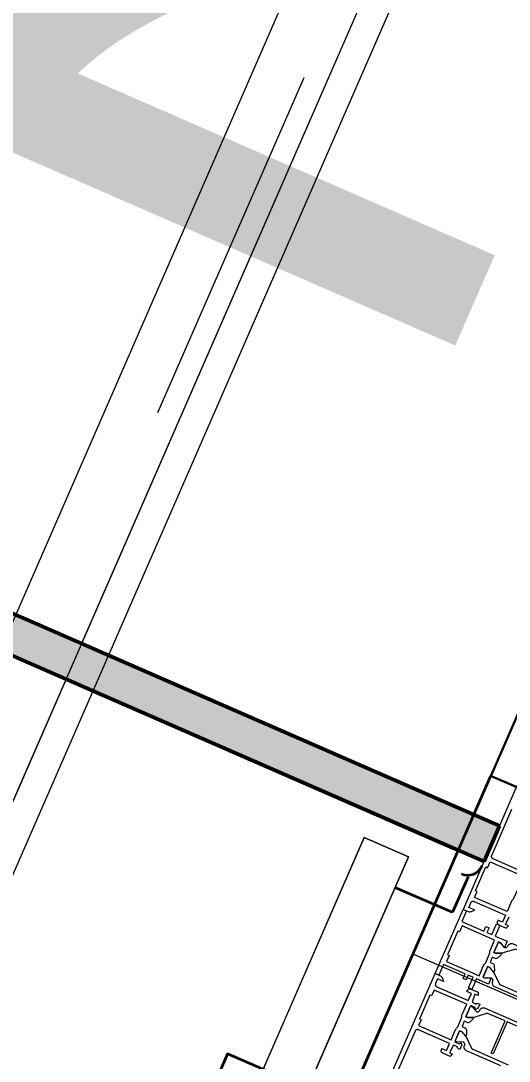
# Model space of a CAD drawing. Header units: millimetres. Extents: x -37281 to 954596, y -59787 to 956680.
# Drawn here: x 872200.6 to 872389, y -9107.6 to -8706.2 of the extents above; entities that cross this region are included whole.
import ezdxf
from ezdxf.enums import TextEntityAlignment as Align

# ---------------------------------------------------------------- set-up
doc = ezdxf.new("R2010")
doc.units = ezdxf.units.MM
doc.header["$MEASUREMENT"] = 0
doc.linetypes.add('Dot & Dashed', pattern=[670.277762, 352.777767, -176.388884, 0, -141.111112])
doc.linetypes.add('Double Dashed', pattern=[1093.611073, 529.166651, -211.666656, 141.111112, -211.666656])
for name, color, linetype, lineweight in [('0_Pen_No__2', 8, 'Continuous', 15), ('0_Pen_No__4', 7, 'Continuous', 20), ('COLUMN.IFC Import_Pen_No__2', 8, 'Continuous', 15), ('New_A-20-M_Floor_Slab_Pen_No__89', 8, 'Continuous', 20), ('New_A-20-M_Roof_Pen_No__93', 8, 'Continuous', 13), ('New_A-25-M_Curtain_Wall_Pen_No__90', 8, 'Continuous', 20), ('New_A-25-M_Wall_Ext_Pen_No__87', 8, 'Continuous', 20), ('New_ArchiCAD Windows_Pen_No__1', 7, 'Continuous', 13), ('New_ArchiCAD Windows_Pen_No__3', 7, 'Continuous', 18), ('New_ArchiCAD Zone Stamps_Pen_No__9', 7, 'Continuous', 13)]:
    doc.layers.add(name, color=color, linetype=linetype, lineweight=lineweight)
for name, color, linetype, lineweight, true_color in [('0_Pen_No__40', 7, 'Continuous', 35, 0x2a2a2a), ('0_Pen_No__54', 7, 'Continuous', 35, 0x444444), ('A-15-MG_Structural_Grid_Pen_No__163', 7, 'Continuous', 0, 0x750077), ('A-25-M_Wall_Int_Pen_No__107', 7, 'Continuous', 15, 0xa6a6a6), ('A-25-M_Wall_Int_Pen_No__27', 7, 'Continuous', 50, 0x2a2a2a), ('New_A-15-MG_Structural_Grid_Phase_2_Pen_No__222', 7, 'Continuous', 13, 0x65af33), ('New_A-25-M_Curtain_Wall_Pen_No__69', 7, 'Continuous', 20, 0x606060), ('New_A-25-M_Wall_Ext_Pen_No__107', 7, 'Continuous', 15, 0xa6a6a6), ('New_A-25-M_Wall_Ext_Pen_No__27', 7, 'Continuous', 50, 0x2a2a2a), ('New_A-25-M_Wall_Int_Pen_No__107', 7, 'Continuous', 15, 0xa6a6a6), ('New_A-25-M_Wall_Int_Pen_No__27', 7, 'Continuous', 50, 0x2a2a2a), ('New_A-35-M_FFE-Zone_Pen_No__74', 7, 'Continuous', 20, 0x606060), ('New_ArchiCAD Windows_Pen_No__23', 7, 'Continuous', 30, 0x2a2a2a)]:
    doc.layers.add(name, color=color, linetype=linetype, lineweight=lineweight, true_color=true_color)
for name, color, linetype in [('A-15-MG_Structural_Grid', 7, 'Continuous'), ('A-25-M_Wall_Int', 7, 'Continuous'), ('COLUMN.IFC Import', 7, 'Continuous'), ('New_A-15-MG_Structural_Grid_Phase_2', 7, 'Continuous'), ('New_A-20-M_Floor_Slab', 7, 'Continuous'), ('New_A-20-M_Roof', 7, 'Continuous'), ('New_A-25-M_Curtain_Wall', 7, 'Continuous'), ('New_A-25-M_Wall_Ext', 7, 'Continuous'), ('New_A-25-M_Wall_Int', 7, 'Continuous'), ('New_A-35-M_FFE-Zone', 7, 'Continuous'), ('New_ArchiCAD Windows', 7, 'Continuous')]:
    doc.layers.add(name, color=color, linetype=linetype)
doc.styles.add('GENERATED_STYLE_2', font='')
doc.styles.add('GENERATED_STYLE_3', font='')
doc.styles.add('GENERATED_STYLE_4', font='')
doc.styles.get('GENERATED_STYLE_2').set_extended_font_data('Arial', bold=True)
doc.styles.get('GENERATED_STYLE_3').set_extended_font_data('Arial')
doc.styles.get('GENERATED_STYLE_4').set_extended_font_data('Swis721 BT')

# ---------------------------------------------------------------- blocks, each defined once
blk = doc.blocks.new('Wall_243_2', base_point=(874395.1, -4631.3))
at = {"layer": 'New_A-25-M_Wall_Ext_Pen_No__87', "linetype": 'Continuous', "flags": 128}
blk.add_lwpolyline([(874303.43, -4591.33), (866444.97, -22613.27)], dxfattribs=at)
blk = doc.blocks.new('Wall_245_2', base_point=(874285.09, -4632.6))
at = {"layer": 'New_A-25-M_Wall_Ext_Pen_No__107', "linetype": 'Continuous'}
for points in [[(872224.02, -8946.49), (872218.02, -8960.24), (872231.77, -8966.23), (872237.77, -8952.48)], [(872237.77, -8952.48), (872231.77, -8966.23), (872233.6, -8967.03), (872239.6, -8953.28)], [(872239.6, -8953.28), (872233.6, -8967.03), (872367.43, -9025.39), (872373.43, -9011.64)], [(872373.43, -9011.64), (872367.43, -9025.39), (872369.27, -9026.19), (872375.26, -9012.44)]]:
    blk.add_hatch(color=256, dxfattribs=at).paths.add_polyline_path(points)
at = {"layer": 'New_A-25-M_Wall_Ext_Pen_No__27', "linetype": 'Continuous'}
for p, q in [((872237.77, -8952.48), (872224.02, -8946.49)), ((872239.6, -8953.28), (872237.77, -8952.48)), ((872373.43, -9011.64), (872239.6, -8953.28)), ((872218.02, -8960.24), (872231.77, -8966.23)), ((872231.77, -8966.23), (872233.6, -8967.03)), ((872233.6, -8967.03), (872367.43, -9025.39)), ((872375.26, -9012.44), (872373.43, -9011.64)), ((872367.43, -9025.39), (872369.27, -9026.19))]:
    blk.add_line(p, q, dxfattribs=at)
at = {"layer": 'New_A-25-M_Wall_Ext_Pen_No__87', "linetype": 'Continuous', "flags": 128}
for points in [[(874133.84, -4566.65), (872224.02, -8946.49)], [(869174.27, -16353.33), (874285.09, -4632.6)], [(872218.02, -8960.24), (869023.02, -16287.38)]]:
    blk.add_lwpolyline(points, dxfattribs=at)
blk = doc.blocks.new('Single Office_INB 2114_78_2', base_point=(870080.35, -7983.63))
at = {"layer": 'New_A-35-M_FFE-Zone_Pen_No__74', "linetype": 'Continuous'}
blk.add_line((871849.59, -9735.87), (872748.92, -7673.42), dxfattribs=at)
at = {"layer": 'New_ArchiCAD Zone Stamps_Pen_No__9'}
for tag, height, style, p in [('ROOM_NAME', 250, 'GENERATED_STYLE_2', (869579.17, -6568.63)), ('zoneNameLine2', 250, 'GENERATED_STYLE_2', (869390.74, -7000.76)), ('ROOM_NUMBER', 200, 'GENERATED_STYLE_3', (869202.3, -7421.47)), ('measuredAreaCode', 200, 'GENERATED_STYLE_3', (869045.28, -7781.58)), ('DUMMY_649', 200, 'GENERATED_STYLE_3', (869352.68, -7915.62)), ('DUMMY_650', 200, 'GENERATED_STYLE_3', (869702.19, -8068.03)), ('DUMMY_651', 133.33, 'GENERATED_STYLE_3', (869981.48, -8174.57))]:
    blk.add_attdef(tag, text='', height=height, rotation=336.4404, dxfattribs=dict(at, style=style)).set_placement(p, align=Align.TOP_LEFT)
blk = doc.blocks.new('Slab_14_2', base_point=(829422.85, -33019.01))
at = {"layer": 'New_A-20-M_Floor_Slab_Pen_No__89', "linetype": 'Continuous', "flags": 128}
blk.add_lwpolyline([(875235.59, -26822.78), (866165.91, -22867.95), (874174.16, -4502.51), (868527.24, -2040.17), (868435.45, -2000.14), (866447.92, -6558.18), (861160.52, -4252.62), (853558.92, -11326.43), (853176.07, -10915.01), (829422.85, -33019.01)], dxfattribs=at)
blk = doc.blocks.new('Slab_18_2', base_point=(875235.59, -26822.78))
at = {"layer": 'New_A-20-M_Floor_Slab_Pen_No__89', "linetype": 'Continuous', "flags": 128}
blk.add_lwpolyline([(875235.59, -26822.78), (866165.91, -22867.95), (874174.16, -4502.51), (883243.83, -8457.33)], close=True, dxfattribs=at)
blk = doc.blocks.new('Triple Window 19_2')
at = {"layer": 'New_ArchiCAD Windows_Pen_No__1', "linetype": 'Continuous'}
for p, q in [((-1175, -0.5), (-1175, 0)), ((1175, -0.5), (1175, 0)), ((-1175, -190), (-1175, -0.5)), ((1175, -190), (1175, -0.5))]:
    blk.add_line(p, q, dxfattribs=at)
at = {"layer": 'New_ArchiCAD Windows_Pen_No__23', "linetype": 'Continuous'}
for p, q in [((-1175, 0), (-1125, 0)), ((1100, -190), (1100, 0)), ((1100, 0), (1175, 0))]:
    blk.add_line(p, q, dxfattribs=at)
at = {"layer": 'New_ArchiCAD Windows_Pen_No__3', "linetype": 'Continuous'}
for p, q in [((-1175, 165), (1175, 165)), ((812.5, 0), (1100, 0))]:
    blk.add_line(p, q, dxfattribs=at)
blk = doc.blocks.new('Wall_353_2', base_point=(874468.42, -4712.54))
at = {"layer": 'New_ArchiCAD Windows', "color": 251, "linetype": 'Continuous', "lineweight": 20, "true_color": 0x606060, "xscale": -1, "zscale": 1000, "rotation": 66.44041158399281}
for p in [(872821.46, -7989.17), (871882.15, -10143.29)]:
    blk.add_blockref('Triple Window 19_2', p, dxfattribs=at)
blk = doc.blocks.new('Wall_384_2', base_point=(872375.26, -9012.44))
at = {"layer": 'New_A-25-M_Wall_Int_Pen_No__107', "linetype": 'Continuous'}
blk.add_hatch(color=256, dxfattribs=at).paths.add_polyline_path([(872224.02, -8946.49), (872048.99, -8870.17), (872056.75, -8889.91), (872218.02, -8960.24)])
at = {"layer": 'New_A-25-M_Wall_Int_Pen_No__27', "linetype": 'Continuous', "flags": 128}
for points in [[(872224.02, -8946.49), (872048.99, -8870.17)], [(872056.75, -8889.91), (872218.02, -8960.24)]]:
    blk.add_lwpolyline(points, dxfattribs=at)
blk = doc.blocks.new('Wall_449_2', base_point=(872224.02, -8946.49))
at = {"layer": 'A-25-M_Wall_Int_Pen_No__107', "linetype": 'Continuous'}
blk.add_hatch(color=256, dxfattribs=at).paths.add_polyline_path([(872218.02, -8960.24), (872379.29, -9030.56), (872385.28, -9016.81), (872224.02, -8946.49)])
at = {"layer": 'A-25-M_Wall_Int_Pen_No__27', "linetype": 'Continuous', "flags": 128}
for points in [[(872385.28, -9016.81), (872224.02, -8946.49)], [(872218.02, -8960.24), (872379.29, -9030.56)], [(872379.29, -9030.56), (872385.28, -9016.81)]]:
    blk.add_lwpolyline(points, dxfattribs=at)
blk = doc.blocks.new('Morph_2_2', base_point=(864302.5, 0))
at = {"layer": 'New_A-20-M_Roof_Pen_No__93', "linetype": 'Continuous', "flags": 128}
blk.add_lwpolyline([(866367.03, -22792.01), (874315.32, -4564.06)], dxfattribs=at)
blk = doc.blocks.new('Standard grid marker')
at = {"layer": 'A-15-MG_Structural_Grid_Pen_No__163', "linetype": 'Continuous'}
blk.add_circle((31225.95, 0), 500, dxfattribs=at)
at = {"layer": 'A-15-MG_Structural_Grid_Pen_No__163', "style": 'GENERATED_STYLE_4'}
for tag, p in [('AC_MarkerText_1_0', (-500, 41.18)), ('AC_MarkerText_1_1', (31225.95, 41.18))]:
    blk.add_attdef(tag, text='', height=350, rotation=90, dxfattribs=at).set_placement(p, align=Align.MIDDLE_CENTER)
blk = doc.blocks.new('Column 20')
at = {"layer": 'COLUMN.IFC Import_Pen_No__2', "linetype": 'Continuous'}
for p, q in [((6, -138.55), (153.7, -138.55)), ((153.7, -138.55), (153.7, -157.25)), ((153.7, -157.25), (-153.7, -157.25))]:
    blk.add_line(p, q, dxfattribs=at)
blk = doc.blocks.new('Beam_8_2', base_point=(874303.43, -4591.33))
at = {"layer": 'New_A-25-M_Curtain_Wall_Pen_No__69', "linetype": 'Dot & Dashed'}
blk.add_line((874303.43, -4591.33), (866444.97, -22613.27), dxfattribs=at)
at = {"layer": 'New_A-25-M_Curtain_Wall_Pen_No__90', "linetype": 'Continuous'}
blk.add_line((874303.43, -4591.33), (866444.97, -22613.27), dxfattribs=at)
blk = doc.blocks.new('Standard grid marker_19')
at = {"layer": 'New_A-15-MG_Structural_Grid_Phase_2_Pen_No__222', "linetype": 'Double Dashed'}
blk.add_line((948.58, 0), (36650.52, 0), dxfattribs=at)
at = {"layer": 'New_A-15-MG_Structural_Grid_Phase_2_Pen_No__222', "style": 'GENERATED_STYLE_4'}
for tag, p in [('AC_MarkerText_1_0', (-500, -588.26)), ('AC_MarkerText_1_1', (38099.1, -588.26))]:
    blk.add_attdef(tag, text='', height=350, rotation=90, dxfattribs=at).set_placement(p, align=Align.MIDDLE_CENTER)

msp = doc.modelspace()

# ---------------------------------------------------------------- linework, layer by layer
at = {"layer": '0_Pen_No__2', "linetype": 'Continuous', "flags": 128}
for points in [[(872392, -9001.39), (872371.22, -9049.06), (872372.96, -9049.82), (872373.25, -9049.92), (872373.56, -9049.97), (872373.88, -9049.98), (872374.19, -9049.94), (872374.49, -9049.85), (872375.69, -9049.37), (872373.38, -9048.36), (872374.18, -9046.53), (872374.25, -9046.39), (872374.34, -9046.27), (872374.46, -9046.16), (872374.59, -9046.07), (872374.73, -9046), (872374.88, -9045.95), (872375.03, -9045.93), (872375.19, -9045.94), (872375.34, -9045.96), (872375.49, -9046.01), (872387.59, -9051.29), (872386.39, -9054.04), (872384.65, -9053.28), (872384.45, -9053.74), (872384.4, -9053.89), (872384.37, -9054.04), (872384.37, -9054.2), (872384.39, -9054.35), (872384.44, -9054.5), (872384.51, -9054.64), (872384.6, -9054.77), (872384.7, -9054.89), (872384.83, -9054.98), (872384.97, -9055.06), (872387.85, -9056.31), (872388.73, -9055.39), (872387.54, -9054.87), (872389.06, -9051.93)], [(872394.79, -9034.79), (872382.78, -9029.55), (872382.64, -9029.48), (872382.51, -9029.39), (872382.41, -9029.27), (872382.32, -9029.14), (872382.25, -9029), (872382.2, -9028.85), (872382.18, -9028.7), (872382.18, -9028.54), (872382.21, -9028.39), (872382.26, -9028.24), (872390.06, -9010.36)], [(872339.64, -9121.47), (872360.43, -9073.81), (872362.16, -9074.57), (872362.44, -9074.71), (872362.69, -9074.9), (872362.91, -9075.13), (872363.09, -9075.39), (872363.23, -9075.67), (872363.7, -9076.87), (872361.39, -9075.86), (872360.59, -9077.7), (872360.53, -9077.84), (872360.51, -9078), (872360.5, -9078.16), (872360.53, -9078.31), (872360.57, -9078.46), (872360.64, -9078.6), (872360.73, -9078.73), (872360.84, -9078.84), (872360.96, -9078.94), (872361.1, -9079.01), (872373.2, -9084.29), (872374.4, -9081.54), (872372.66, -9080.78), (872372.86, -9080.32), (872372.93, -9080.18), (872373.03, -9080.06), (872373.14, -9079.95), (872373.27, -9079.86), (872373.41, -9079.79), (872373.56, -9079.74), (872373.72, -9079.72), (872373.87, -9079.73), (872374.03, -9079.75), (872374.18, -9079.8), (872377.06, -9081.06), (872376.98, -9082.34), (872375.79, -9081.82), (872374.67, -9084.93), (872376.03, -9085.52), (872376.13, -9085.47), (872376.27, -9085.4), (872376.42, -9085.36), (872376.58, -9085.33), (872376.73, -9085.34), (872376.89, -9085.36), (872377.04, -9085.42), (872377.62, -9085.67), (872376.88, -9087.37), (872375.96, -9087.73), (872375.86, -9086.87), (872374.7, -9086.36), (872374.05, -9086.35), (872372.25, -9090.47), (872373.17, -9090.87), (872375.4, -9090.76), (872375.14, -9091.35), (872373.82, -9092.54), (872373.69, -9092.64), (872373.55, -9092.71), (872373.39, -9092.77), (872373.23, -9092.79), (872373.07, -9092.79), (872372.91, -9092.76), (872372.75, -9092.71), (872371.69, -9092.25), (872370.82, -9094.27), (872371.88, -9094.73), (872372.02, -9094.81), (872372.15, -9094.91), (872372.26, -9095.02), (872372.35, -9095.16), (872372.42, -9095.31), (872372.46, -9095.47), (872372.48, -9095.63), (872372.5, -9097.4), (872372.24, -9098), (872370.81, -9096.28), (872369.89, -9095.88), (872368.09, -9100.01), (872368.54, -9100.48), (872369.71, -9100.98), (872370.4, -9100.47), (872370.76, -9101.39), (872370.02, -9103.09), (872369.44, -9102.83), (872369.3, -9102.76), (872369.18, -9102.66), (872369.07, -9102.55), (872368.98, -9102.42), (872368.91, -9102.28), (872368.87, -9102.13), (872368.83, -9102.02), (872367.47, -9101.43), (872365.95, -9104.36), (872367.15, -9104.89), (872366.27, -9105.81), (872363.38, -9104.55), (872363.25, -9104.48), (872363.12, -9104.39), (872363.01, -9104.27), (872362.92, -9104.14), (872362.85, -9104), (872362.81, -9103.85), (872362.79, -9103.7), (872362.79, -9103.54), (872362.82, -9103.39), (872362.87, -9103.24), (872363.07, -9102.78), (872364.81, -9103.54), (872366.01, -9100.79), (872354, -9095.55), (872353.85, -9095.5), (872353.7, -9095.47), (872353.54, -9095.47), (872353.38, -9095.49), (872353.23, -9095.54), (872353.09, -9095.61), (872352.96, -9095.7), (872352.85, -9095.81), (872352.76, -9095.93), (872352.68, -9096.07), (872344.89, -9113.94)], [(872394.66, -9095.28), (872388.23, -9092.48), (872382.84, -9104.85), (872382.01, -9104.49), (872387.41, -9092.12), (872380.98, -9089.32), (872380.85, -9089.27), (872380.71, -9089.24), (872380.57, -9089.23), (872380.43, -9089.24), (872380.29, -9089.27), (872375.41, -9090.73), (872373, -9090.75), (872372.27, -9090.43), (872374.03, -9086.4), (872374.76, -9086.71), (872376.38, -9088.51), (872376.53, -9088.56), (872376.68, -9088.59), (872376.84, -9088.59), (872377, -9088.57), (872377.15, -9088.53), (872377.29, -9088.46), (872377.41, -9088.37), (872377.53, -9088.26), (872377.62, -9088.13), (872377.7, -9087.99), (872377.74, -9087.9), (872377.85, -9087.69), (872377.99, -9087.51), (872378.16, -9087.34), (872378.35, -9087.21), (872378.56, -9087.11), (872378.79, -9087.04), (872379.02, -9087), (872379.26, -9087.01), (872379.49, -9087.05), (872379.71, -9087.13), (872393.03, -9092.93)], [(872385.81, -9109.42), (872372.52, -9103.63), (872372.31, -9103.52), (872372.12, -9103.37), (872371.96, -9103.2), (872371.82, -9103.01), (872371.72, -9102.8), (872371.65, -9102.57), (872371.62, -9102.34), (872371.62, -9102.11), (872371.66, -9101.87), (872371.74, -9101.65), (872371.78, -9101.56), (872371.83, -9101.41), (872371.86, -9101.26), (872371.86, -9101.1), (872371.84, -9100.95), (872371.79, -9100.8), (872371.73, -9100.65), (872371.64, -9100.53), (872371.53, -9100.41), (872371.4, -9100.32), (872371.26, -9100.24), (872368.85, -9100.28), (872368.11, -9099.96), (872369.87, -9095.93), (872370.61, -9096.25), (872372.23, -9098.03), (872374.49, -9102.59), (872374.56, -9102.71), (872374.64, -9102.82), (872374.74, -9102.92), (872374.86, -9103), (872374.98, -9103.07), (872388.67, -9109.03)]]:
    msp.add_lwpolyline(points, dxfattribs=at)
for points in [[(872394.19, -9036.17), (872392.45, -9040.15), (872392.35, -9040.44), (872392.29, -9040.74), (872392.28, -9041.05), (872392.27, -9041.19), (872392.25, -9041.34), (872392.2, -9041.48), (872390.73, -9044.84), (872390.66, -9044.97), (872390.57, -9045.09), (872390.47, -9045.2), (872390.25, -9045.41), (872390.07, -9045.66), (872389.93, -9045.93), (872388.19, -9049.91), (872375.63, -9044.44), (872376.63, -9042.15), (872375.99, -9041.87), (872379.99, -9032.7), (872380.63, -9032.98), (872381.63, -9030.69)], [(872366.61, -9099.41), (872368.35, -9095.43), (872368.49, -9095.16), (872368.67, -9094.91), (872368.89, -9094.69), (872368.99, -9094.59), (872369.08, -9094.47), (872369.15, -9094.34), (872370.61, -9090.98), (872370.66, -9090.84), (872370.69, -9090.69), (872370.69, -9090.54), (872370.71, -9090.24), (872370.76, -9089.94), (872370.86, -9089.65), (872372.6, -9085.66), (872360.05, -9080.19), (872359.05, -9082.48), (872358.4, -9082.2), (872354.41, -9091.37), (872355.05, -9091.65), (872354.05, -9093.94)]]:
    msp.add_lwpolyline(points, close=True, dxfattribs=at)
for points in [[(872374.29, -9074.95), (872373.22, -9074.48), (872372.42, -9076.31), (872371.23, -9075.79), (872372.03, -9073.96), (872363.6, -9070.28), (872361.8, -9074.41), (872360.43, -9073.81), (872371.22, -9049.06), (872372.59, -9049.66), (872370.79, -9053.78), (872379.22, -9057.46), (872380.02, -9055.63), (872381.22, -9056.15), (872380.42, -9057.98), (872382.25, -9058.78), (872384.05, -9054.66), (872385.43, -9055.25), (872383.63, -9059.38), (872388.21, -9061.38), (872387.19, -9063.72), (872385.76, -9062), (872384.84, -9061.6), (872383.04, -9065.72), (872383.96, -9066.12), (872386.19, -9066.01), (872385.93, -9066.6), (872384.62, -9067.79, -0.294108), (872383.55, -9067.96), (872382.49, -9067.5), (872381.61, -9069.52), (872382.67, -9069.98, -0.294108), (872383.27, -9070.88), (872383.29, -9072.65), (872383.04, -9073.25), (872381.6, -9071.53), (872380.68, -9071.13), (872378.89, -9075.26), (872379.8, -9075.66), (872382.04, -9075.54), (872381.02, -9077.88), (872376.43, -9075.88), (872374.63, -9080), (872373.26, -9079.4), (872375.06, -9075.28)], [(872374.86, -9073.56), (872377.4, -9074.66), (872379.14, -9070.68, -0.112281), (872379.68, -9069.94, 0.112281), (872379.94, -9069.59), (872381.4, -9066.23, 0.112281), (872381.49, -9065.8, -0.112281), (872381.66, -9064.9), (872383.4, -9060.91), (872370.84, -9055.44), (872369.84, -9057.73), (872369.2, -9057.45), (872365.2, -9066.62), (872365.84, -9066.9), (872364.84, -9069.19)], [(872408.65, -9072.04, 0.414214), (872409.17, -9073.35), (872411.59, -9073.32), (872412.32, -9073.64), (872410.56, -9077.67), (872409.83, -9077.35), (872408.2, -9075.57), (872405.95, -9071, 0.176327), (872405.45, -9070.53), (872391.77, -9064.57, 0.176327), (872391.09, -9064.52), (872386.2, -9065.98), (872383.8, -9066), (872383.06, -9065.68), (872384.82, -9061.65), (872385.56, -9061.97), (872387.17, -9063.76, 0.414214), (872388.49, -9063.24), (872388.53, -9063.15, -0.414214), (872390.5, -9062.38), (872407.92, -9069.97, -0.414214), (872408.69, -9071.95)], [(872402.74, -9085.6, -0.414214), (872404.06, -9085.09), (872405.67, -9086.88), (872406.41, -9087.2), (872408.16, -9083.17), (872407.43, -9082.85), (872405.02, -9082.87), (872400.14, -9084.33, -0.176327), (872399.46, -9084.28), (872385.77, -9078.32, -0.176327), (872385.28, -9077.84), (872383.02, -9073.28), (872381.4, -9071.5), (872380.66, -9071.18), (872378.91, -9075.21), (872379.64, -9075.53), (872382.06, -9075.49, -0.414214), (872382.57, -9076.81), (872382.53, -9076.9, 0.414214), (872383.31, -9078.88), (872400.72, -9086.47, 0.414214), (872402.7, -9085.7)]]:
    msp.add_lwpolyline(points, format="xyb", close=True, dxfattribs=at)
at = {"layer": '0_Pen_No__4', "linetype": 'Continuous', "flags": 128}
msp.add_lwpolyline([(872210.19, -9303.09), (872227.33, -9310.57), (872350.2, -9028.79), (872333.06, -9021.32), (872280.1, -9142.77, -0.414214), (872260.09, -9150.63), (872033.96, -9052.02, -0.414214), (872026.1, -9032.02), (872079.06, -8910.56), (872061.92, -8903.09), (871939.05, -9184.86), (871956.19, -9192.34), (872009.15, -9070.88, -0.414214), (872029.16, -9063.02), (872255.3, -9161.63, -0.414214), (872263.15, -9181.64)], format="xyb", close=True, dxfattribs=at)
at = {"layer": '0_Pen_No__40', "linetype": 'Continuous'}
msp.add_line((872373.15, -9036.46), (872367.15, -9050.21), dxfattribs=at)
at = {"layer": '0_Pen_No__40', "linetype": 'Continuous', "flags": 128}
msp.add_lwpolyline([(872345.06, -9040.58), (872367.15, -9050.21)], dxfattribs=at)
at = {"layer": '0_Pen_No__40', "linetype": 'Continuous'}
msp.add_arc((872373.04, -9029.87), 6, 246.4404, 336.4404, dxfattribs=at)
at = {"layer": '0_Pen_No__54', "linetype": 'Continuous', "flags": 128}
msp.add_lwpolyline([(872019.24, -9878.51), (872344.44, -9132.75), (872280.27, -9104.77), (871955.08, -9850.53)], close=True, dxfattribs=at)

# ---------------------------------------------------------------- block references
at = {"layer": 'A-15-MG_Structural_Grid', "color": 8, "linetype": 'Continuous', "lineweight": 15}
ref = msp.add_blockref('Standard grid marker', (884817.18, 19955.36), dxfattribs=dict(at, zscale=1000, rotation=246.440411583993))
ref.add_attrib('AC_MarkerText_1_1', '2', dxfattribs={"layer": 'A-15-MG_Structural_Grid_Pen_No__163', "color": 216, "true_color": 0x750077, "height": 350, "rotation": 336.4404, "style": 'GENERATED_STYLE_4'}).set_placement((872336.09, -8626.57), align=Align.MIDDLE_CENTER)
at = {"layer": 'A-25-M_Wall_Int', "color": 250, "lineweight": 50, "true_color": 0x2a2a2a}
msp.add_blockref('Wall_449_2', (872224.02, -8946.49), dxfattribs=at)
at = {"layer": 'COLUMN.IFC Import', "linetype": 'Continuous', "zscale": 1000, "rotation": 66.44041158398767}
msp.add_blockref('Column 20', (872144.63, -9106.82), dxfattribs=at)
at = {"layer": 'New_A-15-MG_Structural_Grid_Phase_2', "color": 8, "linetype": 'Continuous', "lineweight": 15, "zscale": 1000, "rotation": 246.440411583993}
msp.add_blockref('Standard grid marker_19', (876481.97, 840.07), dxfattribs=at)
at = {"layer": 'New_A-20-M_Floor_Slab', "color": 8, "linetype": 'Continuous', "lineweight": 20}
for name, p in [('Slab_14_2', (829422.85, -33019.01)), ('Slab_18_2', (875235.59, -26822.78))]:
    msp.add_blockref(name, p, dxfattribs=at)
at = {"layer": 'New_A-20-M_Roof', "linetype": 'Continuous', "lineweight": 0}
msp.add_blockref('Morph_2_2', (864302.5, 0), dxfattribs=at)
at = {"layer": 'New_A-25-M_Curtain_Wall', "color": 8, "lineweight": 20}
msp.add_blockref('Beam_8_2', (874303.43, -4591.33), dxfattribs=at)
at = {"layer": 'New_A-25-M_Wall_Ext', "color": 250, "lineweight": 50, "true_color": 0x2a2a2a}
for name, p in [('Wall_245_2', (874285.09, -4632.6)), ('Wall_353_2', (874468.42, -4712.54)), ('Wall_243_2', (874395.1, -4631.3))]:
    msp.add_blockref(name, p, dxfattribs=at)
at = {"layer": 'New_A-25-M_Wall_Int', "color": 250, "lineweight": 50, "true_color": 0x2a2a2a}
msp.add_blockref('Wall_384_2', (872375.26, -9012.44), dxfattribs=at)
at = {"layer": 'New_A-35-M_FFE-Zone', "linetype": 'Continuous'}
msp.add_blockref('Single Office_INB 2114_78_2', (870080.35, -7983.63), dxfattribs=at)

doc.saveas('drawing.dxf')
